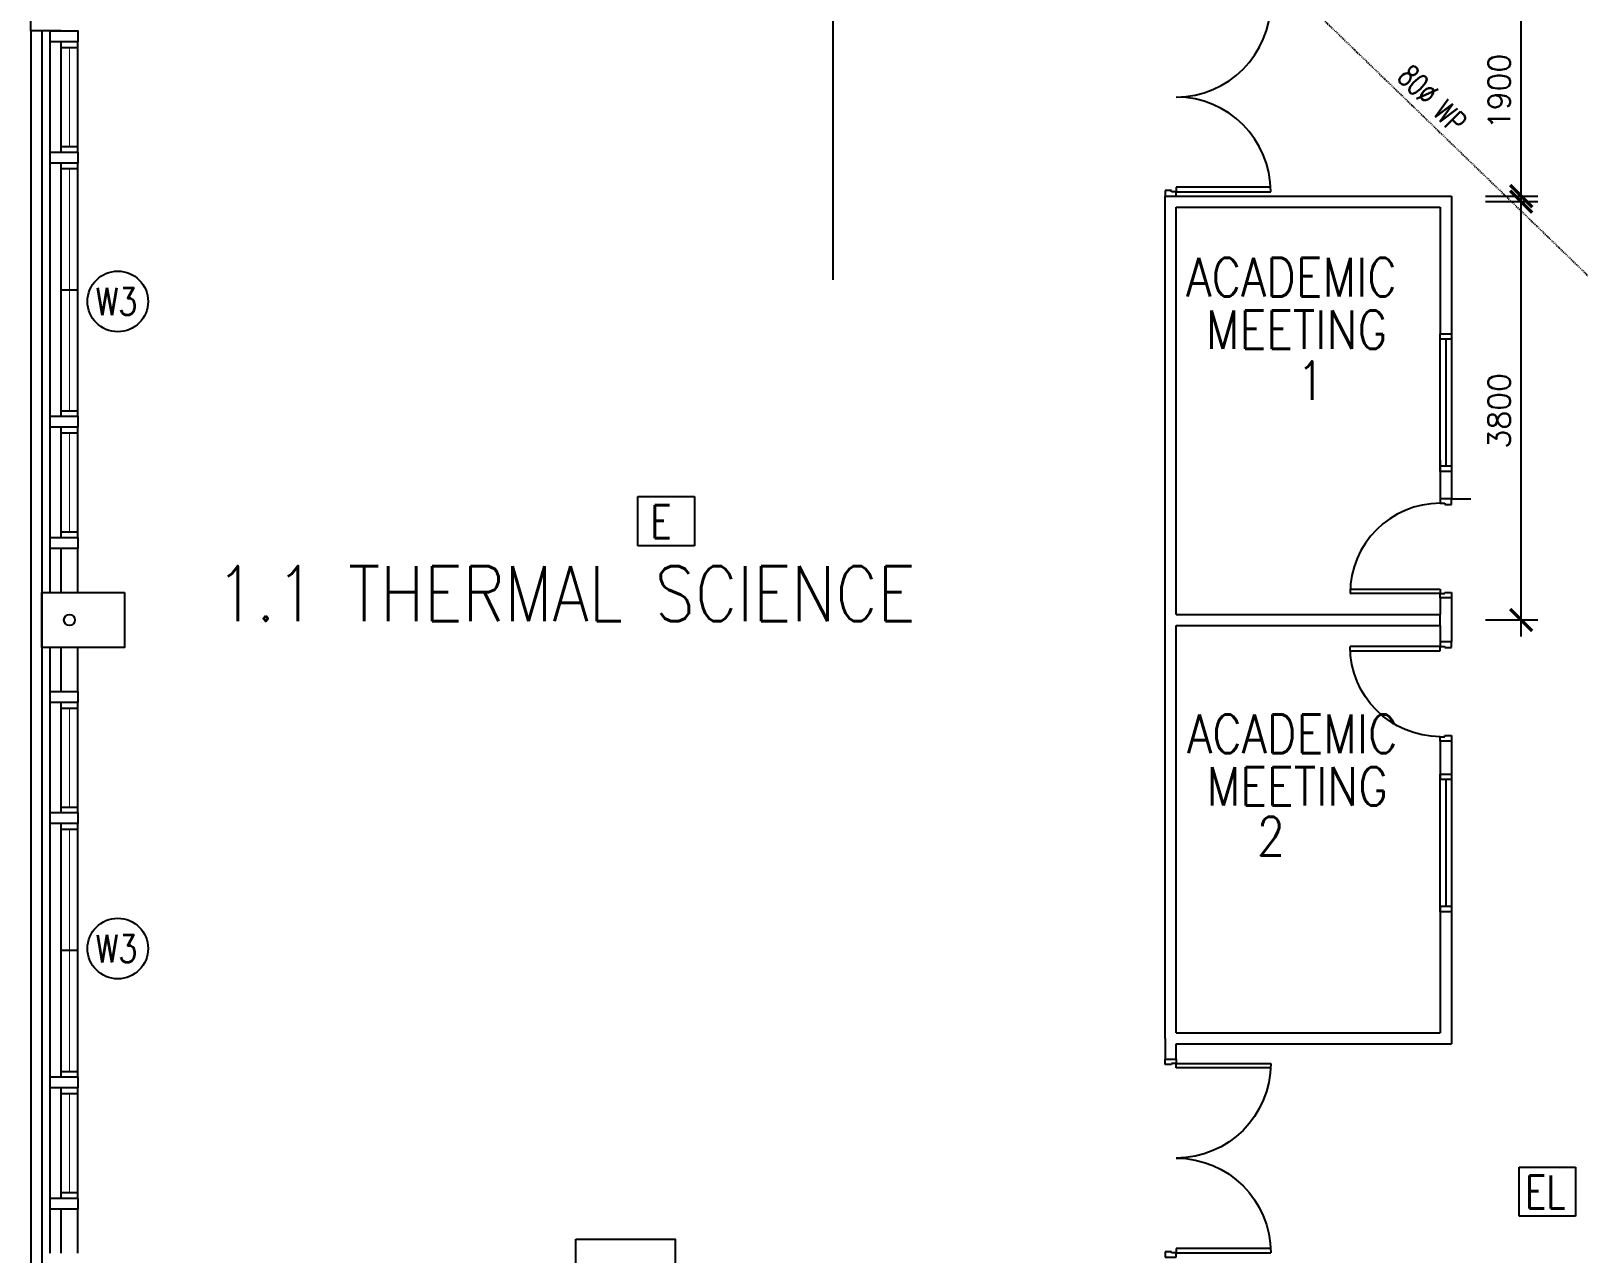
# Model space of a CAD drawing. Header units: feet. Extents: x 1613173 to 1750704, y -859418 to -757301.
# Drawn here: x 1625110 to 1639161, y -802174 to -791074 of the extents above; entities that cross this region are included whole.
import ezdxf

# ---------------------------------------------------------------- set-up
doc = ezdxf.new("R2010")
doc.units = ezdxf.units.FT
doc.header["$LTSCALE"] = 13
doc.header["$MEASUREMENT"] = 0
doc.linetypes.add('DIVIDE', pattern=[1.25, 0.5, -0.25, 0, -0.25, 0, -0.25])
doc.layers.get('0').update_dxf_attribs({"linetype": 'CONTINUOUS'})
for name, color, linetype in [('-EL & K', 10, 'CONTINUOUS'), ('AR', 7, 'CONTINUOUS'), ('COL', 3, 'CONTINUOUS'), ('DIM', 7, 'CONTINUOUS'), ('DR', 7, 'CONTINUOUS'), ('LINE', 7, 'CONTINUOUS'), ('partition', 7, 'CONTINUOUS'), ('RWDP', 145, 'CONTINUOUS'), ('stair', 7, 'CONTINUOUS'), ('T50', 4, 'CONTINUOUS'), ('WALL', 2, 'CONTINUOUS'), ('WIN', 5, 'CONTINUOUS'), ('WIN-T', 7, 'CONTINUOUS'), ('WP', 50, 'DIVIDE')]:
    doc.layers.add(name, color=color, linetype=linetype)
doc.styles.add('E', font='ROMANS.SHX', dxfattribs={"width": 0.9})
doc.styles.add('ROMANS', font='romans')
doc.styles.get("Standard").update_dxf_attribs({"font": 'ROMANS.SHX'})
doc.dimstyles.new('STANDARD$0', dxfattribs={"dimscale": 0, "dimtxt": 8, "dimasz": 6, "dimexe": 1, "dimexo": 1, "dimgap": 3, "dimtad": 1, "dimdec": 0, "dimlfac": -1, "dimrnd": 1, "dimzin": 0, "dimdsep": 46, "dimtxsty": 'Standard', "dimcen": 0, "dimclrd": 5, "dimclre": 250, "dimadec": 0, "dimazin": 0, "dimtfac": 1, "dimtdec": 4, "dimtofl": 0, "dimtmove": 0, "dimatfit": 3, "dimfxl": 1, "dimtolj": 1, "dimtzin": 0, "dimarcsym": 0})

# ---------------------------------------------------------------- blocks, each defined once
blk = doc.blocks.new('D1800-A')
at = {"layer": 'DR'}
for p, q in [((0, 0), (100, 0)), ((0, -50), (0, 0)), ((100, 0), (100, -40)), ((60, -50), (0, -50)), ((100, -40), (60, -40)), ((60, -40), (60, -50)), ((100, -40), (960, -40)), ((100, -80), (100, -40)), ((959, -80), (100, -80)), ((60, -1750), (0, -1750)), ((0, -1750), (0, -1800)), ((0, -1800), (100, -1800)), ((60, -1760), (60, -1750)), ((100, -1760), (60, -1760)), ((959, -1720), (100, -1720)), ((100, -1720), (100, -1760)), ((100, -1760), (960, -1760)), ((100, -1800), (100, -1760))]:
    blk.add_line(p, q, dxfattribs=at)
for centre, start, end in [((100, -40), 270.0001, 0), ((100, -1760), 0, 90)]:
    blk.add_arc(centre, 860, start, end, dxfattribs=at)
blk = doc.blocks.new('_ARCHTICK')
at = {"color": 0, "linetype": 'ByBlock', "const_width": 0.15}
blk.add_lwpolyline([(-0.5, -0.5), (0.5, 0.5)], dxfattribs=at)
blk = doc.blocks.new('*D255')
at = {"layer": 'DIM', "color": 7, "lineweight": -2, "transparency": 16777216}
for p, q in [((1638645, -792724), (1638645, -790524)), ((1638321, -790674), (1638795, -790674)), ((1638321, -792574), (1638795, -792574))]:
    blk.add_line(p, q, dxfattribs=at)
at = {"layer": 'DIM', "color": 7, "lineweight": -2, "transparency": 16777216, "xscale": 200, "yscale": 200, "zscale": 200}
for p, rotation in [((1638645, -790674), 90), ((1638645, -792574), 270)]:
    blk.add_blockref('_ARCHTICK', p, dxfattribs=dict(at, rotation=rotation))
at = {"layer": 'DIM', "color": 7, "transparency": 16777216, "insert": (1638445, -791624), "char_height": 200, "attachment_point": 5, "rotation": 90, "style": 'ROMANS'}
blk.add_mtext('\\A1;1900', dxfattribs=at)
blk = doc.blocks.new('d900-1b1')
at = {"layer": 'DR'}
for p, q in [((40, 100), (40, 920)), ((80, 919), (80, 100)), ((0, 0), (0, 100)), ((0, 100), (40, 100)), ((50, 0), (0, 0)), ((80, 100), (40, 100)), ((40, 100), (40, 60)), ((40, 60), (50, 60)), ((50, 60), (50, 0)), ((860, 60), (850, 60)), ((850, 60), (850, 0)), ((850, 0), (900, 0)), ((860, 100), (860, 60)), ((900, 100), (860, 100)), ((900, 0), (900, 100))]:
    blk.add_line(p, q, dxfattribs=at)
blk.add_arc((40, 100), 820, 0, 90, dxfattribs=at)
blk = doc.blocks.new('*D247')
at = {"layer": 'DIM', "color": 7, "lineweight": -2, "transparency": 16777216}
for p, q in [((1638645, -796574), (1638645, -792474)), ((1638321, -792624), (1638795, -792624)), ((1638321, -796424), (1638795, -796424))]:
    blk.add_line(p, q, dxfattribs=at)
at = {"layer": 'DIM', "color": 7, "lineweight": -2, "transparency": 16777216, "xscale": 200, "yscale": 200, "zscale": 200}
for p, rotation in [((1638645, -792624), 90), ((1638645, -796424), 270)]:
    blk.add_blockref('_ARCHTICK', p, dxfattribs=dict(at, rotation=rotation))
at = {"layer": 'DIM', "color": 7, "transparency": 16777216, "insert": (1638445, -794524), "char_height": 200, "attachment_point": 5, "rotation": 90, "style": 'ROMANS'}
blk.add_mtext('\\A1;3800', dxfattribs=at)
blk = doc.blocks.new('FD2')
at = {"layer": 'LINE', "linetype": 'Continuous'}
for points in [[(100, 1200), (100, 1250), (0, 1250), (0, 1200)], [(100, 0), (100, 50), (0, 50), (0, 0)]]:
    blk.add_lwpolyline(points, close=True, dxfattribs=at)
at = {"layer": 'LINE', "color": 5, "linetype": 'Continuous'}
for points in [[(0, 1200), (0, 50)], [(100, 50), (100, 1200)]]:
    blk.add_lwpolyline(points, dxfattribs=at)
at = {"layer": 'LINE', "color": 1, "linetype": 'Continuous'}
blk.add_lwpolyline([(50, 50), (50, 1200)], dxfattribs=at)
blk = doc.blocks.new('FG2')
at = {"layer": 'LINE', "linetype": 'Continuous', "xscale": -1, "rotation": 180}
blk.add_blockref('FD2', (0, 0), dxfattribs=at)

msp = doc.modelspace()

# ---------------------------------------------------------------- linework, layer by layer
at = {"layer": '-EL & K', "color": 0}
for p, q in [((1630622.9, -795750.7), (1630622.9, -795303.6)), ((1630622.9, -795303.6), (1631136.9, -795303.6)), ((1631136.9, -795303.6), (1631136.9, -795750.7)), ((1631136.9, -795750.7), (1630622.9, -795750.7)), ((1638624.8, -801393.3), (1639138.7, -801393.3)), ((1638624.8, -801840.4), (1638624.8, -801393.3)), ((1639138.7, -801393.3), (1639138.7, -801840.4)), ((1639138.7, -801840.4), (1638624.8, -801840.4))]:
    msp.add_line(p, q, dxfattribs=at)
at = {"color": 0}
for p, q in [((1625110.2, -791074.1), (1625110.2, -837750.1)), ((1625285.2, -796174.1), (1625285.2, -791074.1)), ((1625285.2, -802174.1), (1625285.2, -796674.1))]:
    msp.add_line(p, q, dxfattribs=at)
at = {"layer": 'AR', "color": 0}
msp.add_line((1632391.5, -781943.4), (1632391.5, -793334.6), dxfattribs=at)
at = {"layer": 'COL', "color": 0}
for points in [[(1625960.2, -796174.1), (1625960.2, -796674.1), (1625210.2, -796674.1), (1625210.2, -796174.1)], [(1630060.2, -802049.1), (1630960.2, -802049.1), (1630960.2, -802799.1), (1630060.2, -802799.1)]]:
    msp.add_lwpolyline(points, close=True, dxfattribs=at)
at = {"layer": 'LINE', "color": 0}
for p, q in [((1625210.2, -791074.1), (1625210.2, -837774.1)), ((1638010.2, -795324.1), (1638185.8, -795324.1))]:
    msp.add_line(p, q, dxfattribs=at)
at = {"layer": 'partition', "color": 0}
for p, q in [((1635410.2, -796374.1), (1635410.2, -792574.1)), ((1635510.2, -792574.1), (1638010.2, -792574.1)), ((1635510.2, -792574.1), (1638010.2, -792574.1)), ((1635510.2, -792674.1), (1637910.2, -792674.1)), ((1635510.2, -796374.1), (1635510.2, -792674.1)), ((1635410.2, -800224.1), (1635410.2, -796374.1)), ((1635510.2, -796374.1), (1637910.2, -796374.1)), ((1635510.2, -800174.1), (1635510.2, -796474.1)), ((1635510.2, -796474.1), (1637910.2, -796474.1)), ((1635510.2, -800174.1), (1637910.2, -800174.1)), ((1635410.2, -800224.1), (1635410.2, -800411.6)), ((1635510.2, -800411.6), (1635510.2, -800274.1)), ((1635510.2, -800274.1), (1638010.2, -800274.1))]:
    msp.add_line(p, q, dxfattribs=at)
msp.add_lwpolyline([(1637910.2, -796474.1), (1637910.2, -796374.1)], dxfattribs=at)
at = {"layer": 'RWDP', "color": 0}
msp.add_circle((1625460.2, -796424.1), 50, dxfattribs=at)
at = {"layer": 'stair', "color": 0}
for p, q in [((1638010.2, -792574.1), (1638010.2, -793824.1)), ((1637910.2, -792674.1), (1637910.2, -793824.1)), ((1637910.2, -794974.1), (1637910.2, -795324.1)), ((1638010.2, -794974.1), (1638010.2, -795324.1)), ((1637910.2, -796224.1), (1637910.2, -796374.1)), ((1638010.2, -796224.1), (1638010.2, -796624.1)), ((1637910.2, -796474.1), (1637910.2, -796624.1)), ((1637910.2, -797524.1), (1637910.2, -797874.1)), ((1638010.2, -797524.1), (1638010.2, -797874.1)), ((1637910.2, -799024.1), (1637910.2, -800174.1)), ((1638010.2, -799024.1), (1638010.2, -800274.1))]:
    msp.add_line(p, q, dxfattribs=at)
at = {"layer": 'WALL', "color": 0}
for p, q in [((1625110.2, -791074.1), (1625110.2, -790074.1)), ((1625385.2, -791074.1), (1625110.2, -791074.1)), ((1625385.2, -796174.1), (1625385.2, -795774.1)), ((1625535.2, -796174.1), (1625535.2, -795774.1)), ((1625385.2, -797074.1), (1625385.2, -796674.1)), ((1625535.2, -797074.1), (1625535.2, -796674.1)), ((1625385.2, -802174.1), (1625385.2, -801774.1)), ((1625535.2, -802174.1), (1625535.2, -801774.1))]:
    msp.add_line(p, q, dxfattribs=at)
for points in [[(1625285.2, -791074.1), (1625535.2, -791074.1), (1625535.2, -791174.1), (1625285.2, -791174.1)], [(1625285.2, -792174.1), (1625535.2, -792174.1), (1625535.2, -792274.1), (1625285.2, -792274.1)], [(1625285.2, -794574.1), (1625535.2, -794574.1), (1625535.2, -794674.1), (1625285.2, -794674.1)], [(1625285.2, -795674.1), (1625535.2, -795674.1), (1625535.2, -795774.1), (1625285.2, -795774.1)], [(1625285.2, -797074.1), (1625535.2, -797074.1), (1625535.2, -797174.1), (1625285.2, -797174.1)], [(1625285.2, -798174.1), (1625535.2, -798174.1), (1625535.2, -798274.1), (1625285.2, -798274.1)], [(1625285.2, -800574.1), (1625535.2, -800574.1), (1625535.2, -800674.1), (1625285.2, -800674.1)], [(1625285.2, -801674.1), (1625535.2, -801674.1), (1625535.2, -801774.1), (1625285.2, -801774.1)]]:
    msp.add_lwpolyline(points, close=True, dxfattribs=at)
at = {"layer": 'WIN', "color": 0}
for p, q in [((1625385.2, -792174.1), (1625385.2, -791174.1)), ((1625535.2, -792174.1), (1625535.2, -791174.1)), ((1625385.2, -791224.1), (1625535.2, -791224.1)), ((1625385.2, -792124.1), (1625535.2, -792124.1)), ((1625385.2, -794574.1), (1625385.2, -792274.1)), ((1625385.2, -792324.1), (1625535.2, -792324.1)), ((1625535.2, -794574.1), (1625535.2, -792274.1)), ((1625385.2, -793424.1), (1625535.2, -793424.1)), ((1625385.2, -794524.1), (1625535.2, -794524.1)), ((1625385.2, -795674.1), (1625385.2, -794674.1)), ((1625535.2, -795674.1), (1625535.2, -794674.1)), ((1625385.2, -794724.1), (1625535.2, -794724.1)), ((1625385.2, -795624.1), (1625535.2, -795624.1)), ((1625385.2, -798174.1), (1625385.2, -797174.1)), ((1625385.2, -797224.1), (1625535.2, -797224.1)), ((1625535.2, -798174.1), (1625535.2, -797174.1)), ((1625385.2, -798124.1), (1625535.2, -798124.1)), ((1625385.2, -800574.1), (1625385.2, -798274.1)), ((1625385.2, -798324.1), (1625535.2, -798324.1)), ((1625535.2, -800574.1), (1625535.2, -798274.1)), ((1625385.2, -799424.1), (1625535.2, -799424.1)), ((1625385.2, -800524.1), (1625535.2, -800524.1)), ((1625385.2, -801674.1), (1625385.2, -800674.1)), ((1625385.2, -800724.1), (1625535.2, -800724.1)), ((1625535.2, -801674.1), (1625535.2, -800674.1)), ((1625385.2, -801624.1), (1625535.2, -801624.1))]:
    msp.add_line(p, q, dxfattribs=at)
at = {"layer": 'WIN', "color": 0, "const_width": 10, "flags": 128}
for points in [[(1625460.2, -792124.1), (1625460.2, -791224.1)], [(1625460.2, -794524.1), (1625460.2, -792324.1)], [(1625460.2, -794724.1), (1625460.2, -795624.1)], [(1625460.2, -798124.1), (1625460.2, -797224.1)], [(1625460.2, -800524.1), (1625460.2, -798324.1)], [(1625460.2, -800724.1), (1625460.2, -801624.1)]]:
    msp.add_lwpolyline(points, dxfattribs=at)
at = {"layer": 'WIN-T', "color": 0}
for centre in [(1625898.8, -793530.9), (1625898.8, -799408.4)]:
    msp.add_circle(centre, 275, dxfattribs=at)
at = {"layer": 'WP', "color": 0}
msp.add_line((1633931.3, -788148.3), (1640660.2, -794661.1), dxfattribs=at)

# ---------------------------------------------------------------- block references
at = {"layer": 'DR', "color": 0, "rotation": 89.99999997331958}
msp.add_blockref('d900-1b1', (1638010.2, -796224.1), dxfattribs=at)
at = {"layer": 'DR', "color": 0, "xscale": -1, "rotation": 90.00000002668041}
msp.add_blockref('d900-1b1', (1638010.2, -796624.1), dxfattribs=at)
at = {"layer": 'LINE', "color": 0}
for p in [(1637910.2, -793824.1), (1637910.2, -797824.1)]:
    msp.add_blockref('FG2', p, dxfattribs=at)
at = {"layer": 'stair', "color": 0}
msp.add_blockref('D1800-A', (1635410.2, -790774.1), dxfattribs=at)
at = {"layer": 'stair', "color": 0, "xscale": -1, "rotation": 180}
msp.add_blockref('D1800-A', (1635410.2, -802211.6), dxfattribs=at)

# ---------------------------------------------------------------- texts
at = {"layer": '-EL & K', "color": 0, "style": 'E', "width": 0.8}
for s, p in [('E', (1630734.4, -795680.7)), ('EL', (1638677.7, -801770.4))]:
    msp.add_text(s, height=300, dxfattribs=at).set_placement(p)
at = {"layer": 'T50', "color": 0, "style": 'ROMANS', "width": 0.85}
for s, height, p in [('ACADEMIC', 350, (1635602.6, -793485.9)), ('MEETING', 350, (1635780.9, -793962.7)), ('1', 350, (1636605.8, -794423.6)), ('1.1 THERMAL SCIENCE', 500, (1626788, -796434.6)), ('ACADEMIC', 350, (1635609.2, -797632.8)), ('MEETING', 350, (1635787.5, -798109.6)), ('2', 350, (1636244, -798562.4))]:
    msp.add_text(s, height=height, dxfattribs=at).set_placement(p)
at = {"layer": 'WIN-T', "color": 0, "style": 'ROMANS', "width": 0.8}
for p in [(1625698, -793656.7), (1625698, -799534.2)]:
    msp.add_text('W3', height=250, dxfattribs=at).set_placement(p)
at = {"layer": 'WP', "color": 0, "style": 'ROMANS', "width": 0.7}
msp.add_text('80%%C WP ', height=200, rotation=315.23987, dxfattribs=at).set_placement((1637508.5, -791507.6))

# ---------------------------------------------------------------- dimensions: what is measured, and where the dimension line sits
at = {"layer": 'DIM', "color": 0}
for base, p1, p2, picture, middle in [((1638645, -790674.1), (1638170.8, -792574.1), (1638170.8, -790674.1), '*D255', (1638445, -791624.1)), ((1638645, -792624.1), (1638170.8, -796424.1), (1638170.8, -792624.1), '*D247', (1638445, -794524.1))]:
    dim = msp.add_linear_dim(base=base, p1=p1, p2=p2, angle=90, dimstyle='STANDARD$0', override={"dimscale": 100, "dimtxt": 2, "dimasz": 2, "dimexe": 1.5, "dimexo": 1.5, "dimgap": 1, "dimtxsty": 'ROMANS', "dimblk": 'ARCHTICK', "dimdle": 1.5, "dimclrd": 7, "dimclre": 7, "dimclrt": 7, "dimtdec": 0, "dimtmove": 2}, dxfattribs=at)
    dim.commit()
    dim.dimension.update_dxf_attribs({"geometry": picture, "text_midpoint": middle})

doc.saveas('drawing.dxf')
